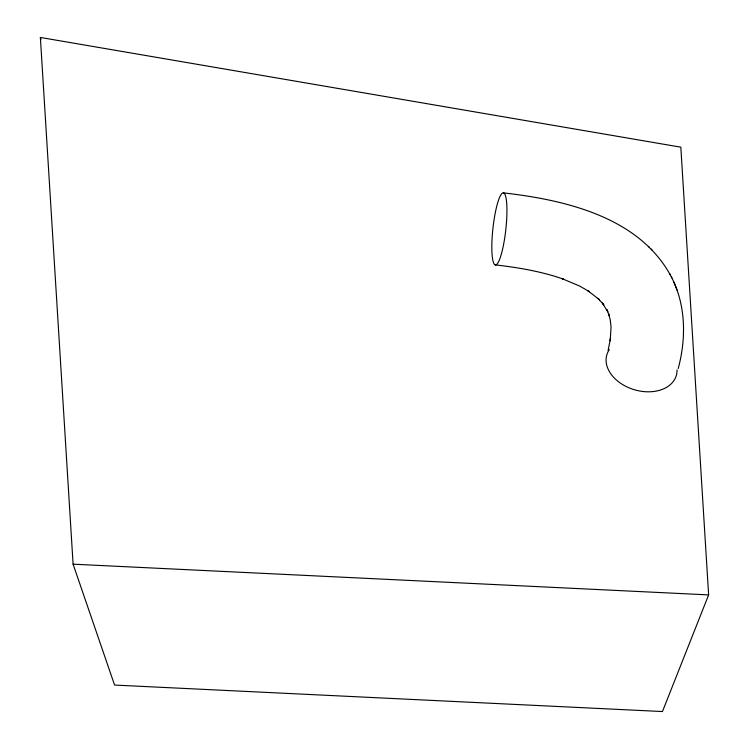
<?xml version="1.0" encoding="UTF-8"?>
<svg xmlns="http://www.w3.org/2000/svg" width="749" height="749" viewBox="0 0 749 749"><rect width="100%" height="100%" fill="white"/><g stroke="black" fill="none" stroke-linecap="round" stroke-linejoin="round"><path stroke-width="1.12" d="M608.094 350.457L610.491 338.426L610.192 340.832L611.062 327.088L610.22 319.683L608.506 313.616L609.433 315.909L606.887 309.599L607.795 311.865L602.374 303.017L603.853 304.899L597.852 298.261L599.518 299.797L587.806 290.631L589.491 291.698L579.604 286.043L561.984 278.609L563.342 279.087C541.387 271.456 518.355 267.515 495.314 264.893M678.201 368.536C686.356 338.426 685.934 304.89 671.301 276.774M708.629 594.903L662.453 711.55L114.569 685.063L73.093 564.175L40.371 37.45L680.822 147.178L708.629 594.903L73.093 564.175M503.44 192.877A36.242 6.469 -83.7 0 1 502.869 247.966A36.242 6.469 -83.7 0 1 491.831 245.822A36.242 6.469 -83.7 0 1 503.44 192.877C565.72 199.992 640.432 217.238 671.881 277.87M648.419 246.374L649.214 247.17M651.143 249.08L651.958 249.894M669.569 273.497L670.14 274.574M677.087 290.163L673.95 282.307M40.371 37.45L40.886 39.65M677.04 369.875A36.242 25.578 16.7 0 1 634.253 389.705A36.242 25.578 16.7 0 1 609.321 349.624"/></g></svg>
